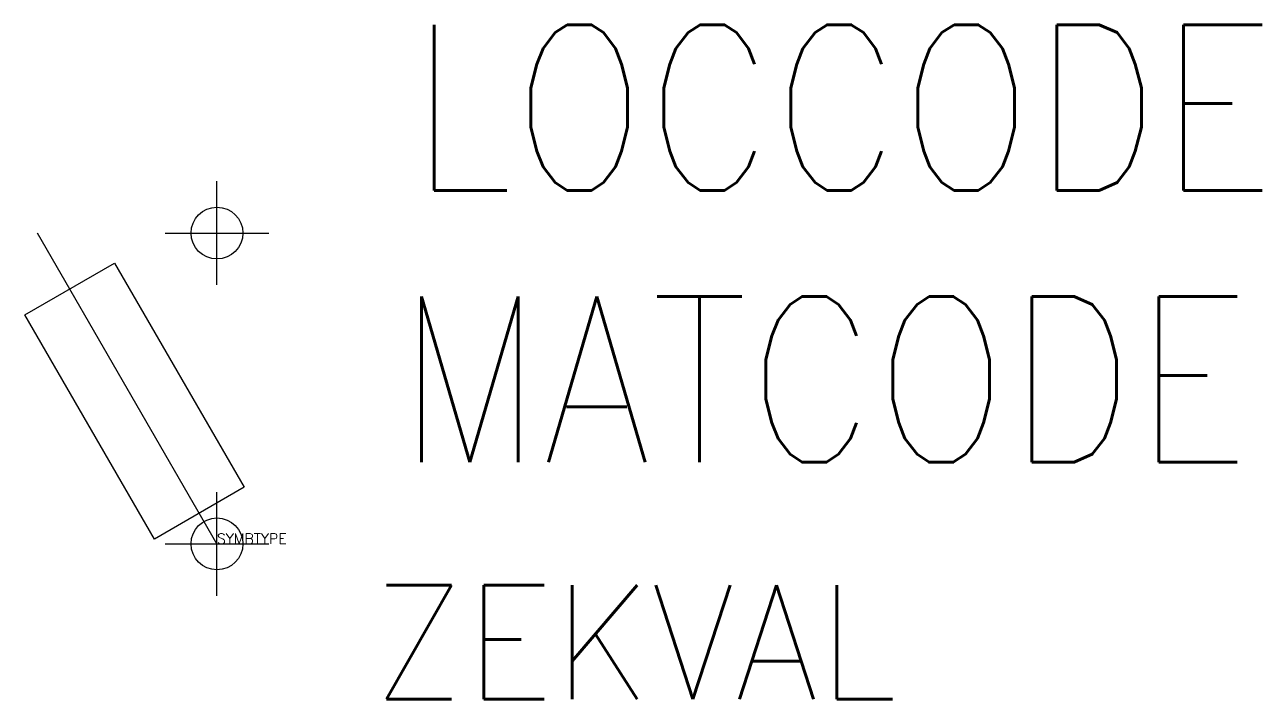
# Model space of a CAD drawing. Extents: x 21.3 to 45.2, y 150 to 163.
import ezdxf

# ---------------------------------------------------------------- set-up
doc = ezdxf.new("R2010")
doc.units = 0
doc.header["$LTSCALE"] = 6
doc.header["$MEASUREMENT"] = 0
doc.header["$PDMODE"] = 34
doc.linetypes.add('DASHED', pattern=[0.75, 0.5, -0.25])
doc.layers.get('0').update_dxf_attribs({"linetype": 'CONTINUOUS'})
for name, color, linetype in [('1', 7, 'CONTINUOUS'), ('11', 3, 'DASHED'), ('12', 2, 'DASHED'), ('C', 7, 'CONTINUOUS')]:
    doc.layers.add(name, color=color, linetype=linetype)
doc.styles.add('DINY', font='SIMPLEX', dxfattribs={"width": 0.95})
doc.styles.add('ROMANS', font='ROMANS', dxfattribs={"width": 0.85})
doc.styles.get("Standard").update_dxf_attribs({"font": 'simplex', "width": 0.85})

msp = doc.modelspace()

# ---------------------------------------------------------------- linework, layer by layer
at = {"layer": '1'}
for p, q in [((25, 153), (21.536, 159)), ((24.5, 159), (25.5, 159)), ((21.292, 157.422), (23.025, 158.422)), ((23.025, 158.422), (25.525, 154.092)), ((23.792, 153.092), (21.292, 157.422)), ((25.525, 154.092), (23.792, 153.092))]:
    msp.add_line(p, q, dxfattribs=at)
at = {"layer": 'C', "color": 1}
msp.add_point((25, 159), dxfattribs=at)
at = {"layer": 'C', "color": 2}
msp.add_point((25, 153), dxfattribs=at)

# ---------------------------------------------------------------- texts
at = {"flags": 1}
msp.add_attdef('SYMBTYPE', (25, 153), 'SL', height=0.2, dxfattribs=at)
at = {"layer": '1', "style": 'DINY', "width": 0.95}
msp.add_attdef('ZEKVAL', (28, 150), '', height=2.2, dxfattribs=at)
at = {"layer": '11', "style": 'ROMANS', "width": 0.85}
msp.add_attdef('LOCCODE', (28.725, 159.823), '', height=3.2, dxfattribs=at)
at = {"layer": '12', "style": 'ROMANS', "width": 0.85}
msp.add_attdef('MATCODE', (28.478, 154.577), '', height=3.2, dxfattribs=at)

doc.saveas('drawing.dxf')
